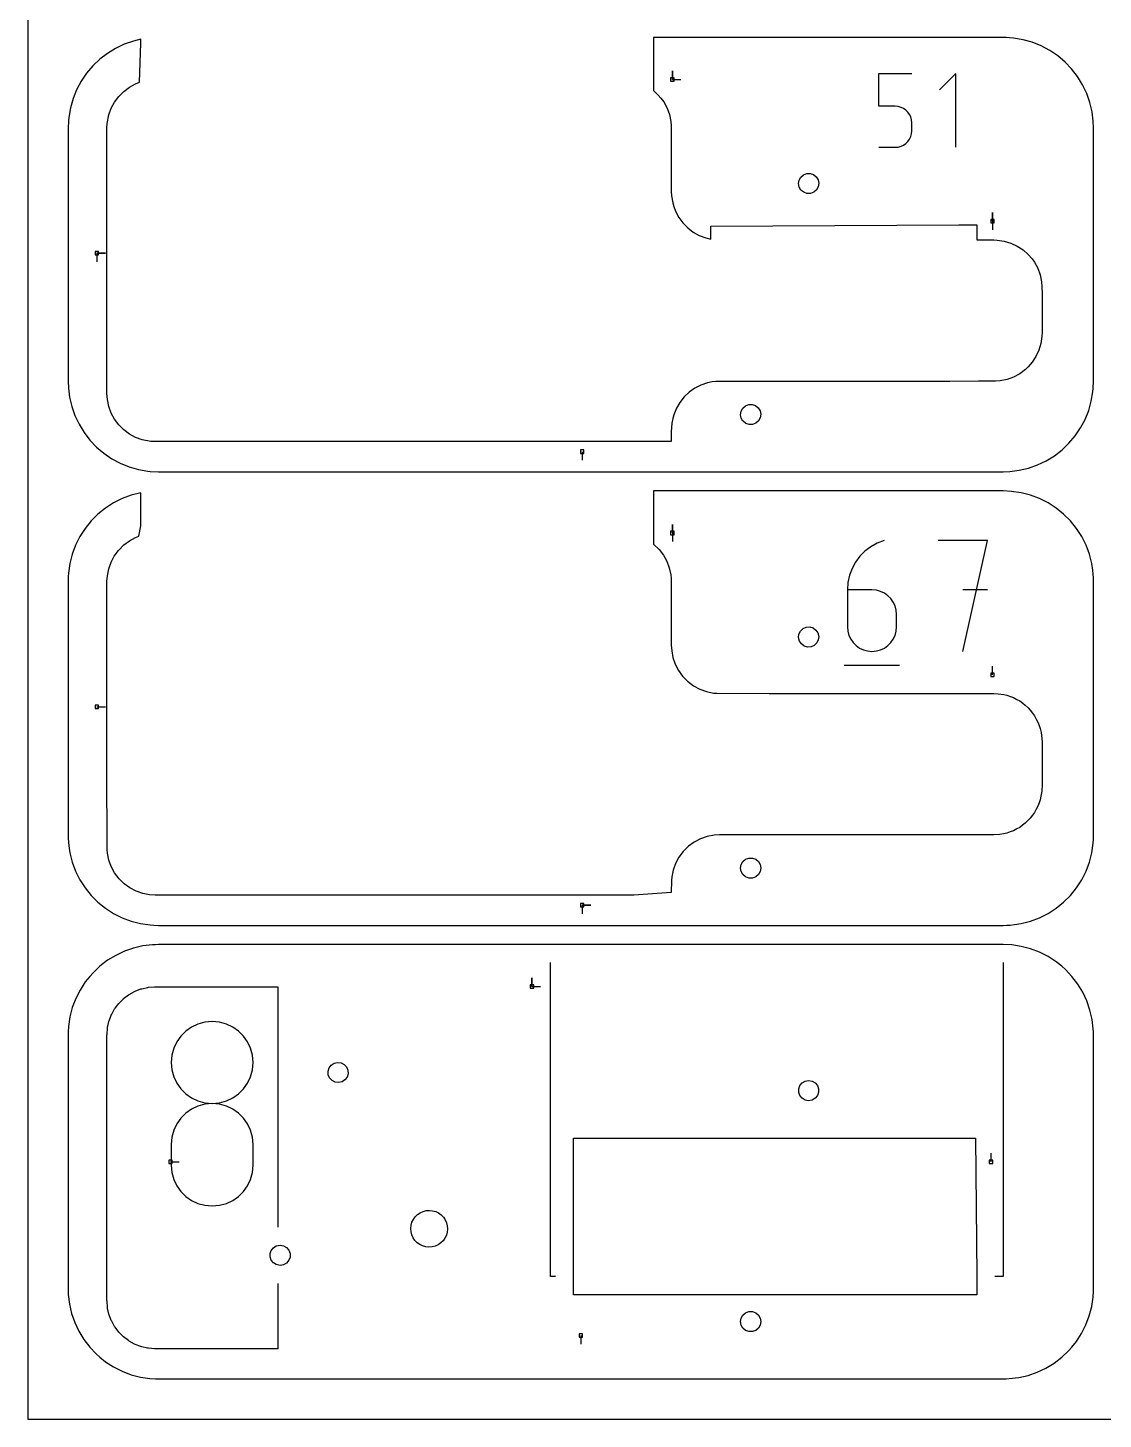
# Model space of a CAD drawing. Extents: x 0 to 570, y 0 to 470.
# Drawn here: x 0 to 178.3, y 0 to 230.6 of the extents above; entities that cross this region are included whole.
import ezdxf

# ---------------------------------------------------------------- set-up
doc = ezdxf.new("R2010")
doc.units = 0

msp = doc.modelspace()

# ---------------------------------------------------------------- linework, layer by layer
at = {"layer": 'annotation', "color": 1}
for p, q in [((106.836875, 222.055632), (106.836875, 223.484382)), ((106.836875, 222.055632), (106.836875, 223.484382)), ((106.836875, 223.484382), (106.836875, 222.055632)), ((106.836875, 222.055632), (108.265625, 222.055632)), ((141.078566, 217.595553), (141.078566, 223.046759)), ((141.078566, 223.046759), (146.515186, 223.046759)), ((153.82741, 223.046759), (151.106029, 220.32461)), ((153.82741, 210.805535), (153.82741, 223.046759)), ((143.796876, 217.595553), (141.078566, 217.595553)), ((144.284962, 217.551923), (143.796876, 217.595553)), ((144.744565, 217.426093), (144.284962, 217.551923)), ((145.167958, 217.225651), (144.744565, 217.426093)), ((145.547415, 216.958185), (145.167958, 217.225651)), ((145.875206, 216.631282), (145.547415, 216.958185)), ((146.143607, 216.252533), (145.875206, 216.631282)), ((146.344888, 215.829524), (146.143607, 216.252533)), ((146.471324, 215.369844), (146.344888, 215.829524)), ((146.515186, 214.881081), (146.471324, 215.369844)), ((146.515186, 213.526916), (146.515186, 214.881081)), ((146.515186, 214.881081), (146.515186, 214.881081)), ((146.143436, 212.153672), (146.3448, 212.577601)), ((146.3448, 212.577601), (146.471299, 213.037916)), ((146.471299, 213.037916), (146.515186, 213.526916)), ((141.078566, 210.805535), (143.796876, 210.805535)), ((143.796876, 210.805535), (144.28476, 210.849401)), ((143.796876, 210.805535), (143.796876, 210.805535)), ((144.28476, 210.849401), (144.744255, 210.975866)), ((144.744255, 210.975866), (145.167617, 211.177228)), ((145.167617, 211.177228), (145.547099, 211.445784)), ((145.547099, 211.445784), (145.874954, 211.773833)), ((145.874954, 211.773833), (146.143436, 212.153672)), ((159.905628, 198.556443), (159.905628, 199.985193)), ((159.905628, 198.556443), (159.905628, 199.985193)), ((159.905628, 199.985193), (159.905628, 198.556443)), ((159.905628, 198.556443), (159.905628, 197.127693)), ((11.455633, 193.255631), (12.884383, 193.25563)), ((11.455633, 193.255631), (12.884383, 193.25563)), ((12.884383, 193.25563), (11.455633, 193.255631)), ((11.455633, 193.255631), (11.455633, 191.826881)), ((91.905627, 160.35063), (91.905627, 158.92188)), ((106.836875, 146.88063), (106.836875, 148.30938)), ((106.836875, 146.88063), (106.836875, 148.30938)), ((106.836875, 148.30938), (106.836875, 146.88063)), ((106.836875, 146.88063), (106.836875, 145.45188)), ((141.973906, 145.619031), (140.805815, 145.181068)), ((141.973906, 145.619031), (141.973906, 145.619031)), ((159.054409, 145.619031), (150.889115, 145.619031)), ((154.972338, 127.257195), (159.054409, 145.619031)), ((137.92284, 143.013473), (137.205625, 142.055657)), ((138.769278, 143.863504), (137.92284, 143.013473)), ((139.733938, 144.590964), (138.769278, 143.863504)), ((140.805815, 145.181068), (139.733938, 144.590964)), ((136.628638, 141.004839), (136.202881, 139.875804)), ((137.205625, 142.055657), (136.628638, 141.004839)), ((135.939358, 138.683337), (135.849072, 137.442222)), ((136.202881, 139.875804), (135.939358, 138.683337)), ((135.849072, 137.442222), (135.849072, 131.339266)), ((139.926537, 137.442222), (135.849072, 137.442222)), ((140.659879, 137.376778), (139.926537, 137.442222)), ((141.349928, 137.188033), (140.659879, 137.376778)), ((141.985208, 136.887369), (141.349928, 137.188033)), ((142.55424, 136.48617), (141.985208, 136.887369)), ((143.045549, 135.995817), (142.55424, 136.48617)), ((159.054409, 137.442222), (154.972338, 137.442222)), ((143.447657, 135.427692), (143.045549, 135.995817)), ((143.749086, 134.793179), (143.447657, 135.427692)), ((143.93836, 134.103659), (143.749086, 134.793179)), ((144.004002, 133.370514), (143.93836, 134.103659)), ((144.004002, 131.339266), (144.004002, 133.370514)), ((144.004002, 133.370514), (144.004002, 133.370514)), ((135.849072, 131.339266), (135.849072, 131.339266)), ((135.849072, 131.339266), (135.914903, 130.605766)), ((135.914903, 130.605766), (136.104651, 129.915294)), ((136.104651, 129.915294), (136.406697, 129.279401)), ((136.406697, 129.279401), (136.80942, 128.709642)), ((143.045549, 128.709642), (143.447657, 129.279401)), ((143.447657, 129.279401), (143.749086, 129.915294)), ((143.749086, 129.915294), (143.93836, 130.605766)), ((143.93836, 130.605766), (144.004002, 131.339266)), ((136.80942, 128.709642), (137.301203, 128.217569)), ((137.301203, 128.217569), (137.870425, 127.814735)), ((137.870425, 127.814735), (138.505468, 127.512692)), ((138.505468, 127.512692), (139.194711, 127.322995)), ((139.194711, 127.322995), (139.926537, 127.257195)), ((139.926537, 127.257195), (140.659879, 127.322995)), ((139.926537, 127.257195), (139.926537, 127.257195)), ((140.659879, 127.322995), (141.349928, 127.512692)), ((141.349928, 127.512692), (141.985208, 127.814735)), ((141.985208, 127.814735), (142.55424, 128.217569)), ((142.55424, 128.217569), (143.045549, 128.709642)), ((135.338381, 124.961965), (144.519299, 124.961965)), ((159.905628, 123.381441), (159.905628, 124.810191)), ((11.455633, 118.080628), (12.884383, 118.080628)), ((91.905627, 85.175628), (93.334377, 85.175628)), ((91.905627, 85.175628), (93.334377, 85.175628)), ((93.334377, 85.175628), (91.905627, 85.175628)), ((91.905627, 85.175628), (91.905627, 83.746878)), ((86.667612, 23.667571), (86.667397, 75.667502)), ((161.667535, 75.663989), (161.667458, 25.186783)), ((18.879263, 71.346506), (19.861855, 71.56034)), ((19.861855, 71.56034), (19.998109, 71.587943)), ((19.998109, 71.587943), (21.00116, 71.659878)), ((21.00116, 71.659878), (21.061647, 71.663489)), ((21.061647, 71.663489), (21.12243, 71.667338)), ((21.12243, 71.667338), (21.648516, 71.667452)), ((21.648516, 71.667452), (41.452319, 71.667557)), ((41.452319, 71.667557), (41.452256, 70.558087)), ((83.571877, 71.705627), (83.571877, 73.134377)), ((83.571877, 71.705627), (83.571877, 73.134377)), ((83.571877, 73.134377), (83.571877, 71.705627)), ((83.571877, 71.705627), (85.000627, 71.705627)), ((15.075364, 68.905277), (15.786552, 69.616238)), ((15.786552, 69.616238), (15.884715, 69.714664)), ((15.884715, 69.714664), (16.689715, 70.317289)), ((16.689715, 70.317289), (16.801469, 70.400182)), ((16.801469, 70.400182), (17.683902, 70.881847)), ((17.683902, 70.881847), (17.806525, 70.947654)), ((17.806525, 70.947654), (18.74837, 71.299111)), ((18.74837, 71.299111), (18.879263, 71.346506)), ((41.452256, 70.558087), (41.452251, 31.824287)), ((13.490781, 66.041375), (13.842029, 66.983783)), ((13.842029, 66.983783), (13.908126, 67.105935)), ((13.908126, 67.105935), (14.389806, 67.988472)), ((14.389806, 67.988472), (14.472764, 68.10026)), ((14.472764, 68.10026), (15.075364, 68.905277)), ((13.130418, 63.789008), (13.201917, 64.791983)), ((13.201917, 64.791983), (13.229891, 64.928304)), ((13.229891, 64.928304), (13.443357, 65.910703)), ((13.443357, 65.910703), (13.490781, 66.041375)), ((27.136097, 64.972135), (26.187456, 64.301416)), ((28.19458, 65.475294), (27.136097, 64.972135)), ((29.343588, 65.791449), (28.19458, 65.475294)), ((30.563803, 65.901155), (29.343588, 65.791449)), ((31.784018, 65.791449), (30.563803, 65.901155)), ((30.563803, 65.901155), (30.563803, 65.901155)), ((32.933026, 65.475294), (31.784018, 65.791449)), ((33.991509, 64.972135), (32.933026, 65.475294)), ((34.940149, 64.301416), (33.991509, 64.972135)), ((13.122469, 63.236039), (13.12258, 63.503955)), ((13.122602, 19.890745), (13.122469, 63.236039)), ((13.122502, 63.66742), (13.124529, 63.697937)), ((13.12258, 63.503955), (13.122502, 63.66742)), ((13.124529, 63.697937), (13.125248, 63.708127)), ((13.125248, 63.708127), (13.126401, 63.728297)), ((13.126401, 63.728297), (13.130418, 63.789008)), ((24.696976, 62.535075), (24.193772, 61.478343)), ((25.367977, 63.482581), (24.696976, 62.535075)), ((26.187456, 64.301416), (25.367977, 63.482581)), ((35.759629, 63.482581), (34.940149, 64.301416)), ((36.43063, 62.535075), (35.759629, 63.482581)), ((36.933834, 61.478343), (36.43063, 62.535075)), ((23.877683, 60.331828), (23.768027, 59.114975)), ((24.193772, 61.478343), (23.877683, 60.331828)), ((37.249923, 60.331828), (36.933834, 61.478343)), ((37.359578, 59.114975), (37.249923, 60.331828)), ((23.768027, 59.114975), (23.768027, 59.114975)), ((23.768027, 59.114975), (23.877746, 57.892409)), ((23.877746, 57.892409), (24.193993, 56.741445)), ((36.933613, 56.741445), (37.249859, 57.892409)), ((37.249859, 57.892409), (37.359578, 59.114975)), ((37.359578, 59.114975), (37.359578, 59.114975)), ((24.193993, 56.741445), (24.697402, 55.681369)), ((24.697402, 55.681369), (25.368608, 54.731468)), ((35.758997, 54.731468), (36.430203, 55.681369)), ((36.430203, 55.681369), (36.933613, 56.741445)), ((25.368608, 54.731468), (26.188246, 53.911027)), ((26.188246, 53.911027), (27.13695, 53.239334)), ((27.13695, 53.239334), (28.195354, 52.735675)), ((32.932252, 52.735675), (33.990656, 53.239334)), ((33.990656, 53.239334), (34.93936, 53.911027)), ((34.93936, 53.911027), (35.758997, 54.731468)), ((27.136097, 51.379944), (26.187456, 50.708348)), ((28.19458, 51.883553), (27.136097, 51.379944)), ((29.343588, 52.199874), (28.19458, 51.883553)), ((28.195354, 52.735675), (29.344094, 52.419336)), ((30.563803, 52.309604), (29.343588, 52.199874)), ((29.344094, 52.419336), (30.563803, 52.309604)), ((30.563803, 52.309604), (31.783512, 52.419336)), ((31.784018, 52.199937), (30.563803, 52.309604)), ((30.563803, 52.309604), (30.563803, 52.309604)), ((30.563803, 52.309604), (30.563803, 52.309604)), ((31.783512, 52.419336), (32.932252, 52.735675)), ((32.933026, 51.883775), (31.784018, 52.199937)), ((33.991509, 51.380371), (32.933026, 51.883775)), ((34.940149, 50.70898), (33.991509, 51.380371)), ((24.696976, 48.938406), (24.193772, 47.878665)), ((25.367977, 49.888068), (24.696976, 48.938406)), ((26.187456, 50.708348), (25.367977, 49.888068)), ((35.759629, 49.888858), (34.940149, 50.70898)), ((36.43063, 48.939259), (35.759629, 49.888858)), ((36.933834, 47.879439), (36.43063, 48.939259)), ((23.877683, 46.728146), (23.768027, 45.506151)), ((24.193772, 47.878665), (23.877683, 46.728146)), ((37.249923, 46.728651), (36.933834, 47.879439)), ((37.359578, 45.506151), (37.249923, 46.728651)), ((23.768027, 45.506151), (23.768027, 42.120738)), ((37.359578, 42.120738), (37.359578, 45.506151)), ((37.359578, 45.506151), (37.359578, 45.506151)), ((159.667503, 42.667501), (159.667503, 44.096251)), ((23.6675, 42.667501), (25.09625, 42.667501)), ((23.768027, 42.120738), (23.768027, 42.120738)), ((23.768027, 42.120738), (23.877746, 40.898831)), ((37.249859, 40.898831), (37.359578, 42.120738)), ((23.877746, 40.898831), (24.193993, 39.74963)), ((24.193993, 39.74963), (24.697402, 38.692108)), ((36.430203, 38.692108), (36.933613, 39.74963)), ((36.933613, 39.74963), (37.249859, 40.898831)), ((24.697402, 38.692108), (25.368608, 37.745234)), ((25.368608, 37.745234), (26.188246, 36.927979)), ((26.188246, 36.927979), (27.13695, 36.259313)), ((33.990656, 36.259313), (34.93936, 36.927979)), ((34.93936, 36.927979), (35.758997, 37.745234)), ((35.758997, 37.745234), (36.430203, 38.692108)), ((27.13695, 36.259313), (28.195354, 35.758207)), ((28.195354, 35.758207), (29.344094, 35.443632)), ((29.344094, 35.443632), (30.563803, 35.334558)), ((30.563803, 35.334558), (31.783512, 35.443632)), ((30.563803, 35.334558), (30.563803, 35.334558)), ((31.783512, 35.443632), (32.932252, 35.758207)), ((32.932252, 35.758207), (33.990656, 36.259313)), ((86.781237, 23.66734), (86.667612, 23.667571)), ((87.479081, 23.667342), (86.781237, 23.66734)), ((161.536995, 23.66742), (160.29058, 23.667473)), ((161.667381, 23.667434), (161.536995, 23.66742)), ((161.667458, 25.186783), (161.667381, 23.667434)), ((41.452284, 22.510712), (41.452311, 11.667586)), ((13.122454, 19.667567), (13.122602, 19.890745)), ((13.124445, 19.636984), (13.122454, 19.667567)), ((13.125057, 19.627184), (13.124445, 19.636984)), ((13.126396, 19.606839), (13.125057, 19.627184)), ((13.130258, 19.546001), (13.126396, 19.606839)), ((13.201898, 18.543246), (13.130258, 19.546001)), ((13.229818, 18.406822), (13.201898, 18.543246)), ((13.443551, 17.424192), (13.229818, 18.406822)), ((13.490886, 17.293581), (13.443551, 17.424192)), ((13.842168, 16.351305), (13.490886, 17.293581)), ((13.908009, 16.229002), (13.842168, 16.351305)), ((14.389935, 15.346448), (13.908009, 16.229002)), ((14.473003, 15.234889), (14.389935, 15.346448)), ((15.075396, 14.429814), (14.473003, 15.234889)), ((15.786344, 13.718947), (15.075396, 14.429814)), ((91.667502, 13.8675), (91.667502, 12.43875)), ((15.884715, 13.62062), (15.786344, 13.718947)), ((16.689889, 13.018021), (15.884715, 13.62062)), ((16.801426, 12.935051), (16.689889, 13.018021)), ((17.683814, 12.453021), (16.801426, 12.935051)), ((17.806275, 12.387148), (17.683814, 12.453021)), ((18.748672, 12.035716), (17.806275, 12.387148)), ((18.879356, 11.988397), (18.748672, 12.035716)), ((19.861813, 11.774682), (18.879356, 11.988397)), ((19.998169, 11.746879), (19.861813, 11.774682)), ((21.001175, 11.67531), (19.998169, 11.746879)), ((21.061696, 11.671461), (21.001175, 11.67531)), ((21.081976, 11.670178), (21.061696, 11.671461)), ((21.092098, 11.669442), (21.081976, 11.670178)), ((21.122629, 11.667414), (21.092098, 11.669442)), ((21.648573, 11.667661), (21.122629, 11.667414)), ((41.452311, 11.667586), (21.648573, 11.667661))]:
    msp.add_line(p, q, dxfattribs=at)
at = {"layer": 'boundary', "color": 5}
for p, q in [((17.491882, 228.409233), (15.985797, 227.883858)), ((18.745082, 228.730069), (17.491882, 228.409233)), ((18.745082, 228.063734), (18.745082, 228.730069)), ((146.620645, 229.017507), (103.74125, 229.017507)), ((103.74125, 229.017507), (103.74125, 221.033046)), ((154.905929, 229.017507), (146.620645, 229.017507)), ((161.667505, 229.017507), (154.905929, 229.017507)), ((162.179644, 228.993628), (161.667505, 229.017507)), ((162.74339, 228.967343), (162.179644, 228.993628)), ((163.392053, 228.903933), (162.74339, 228.967343)), ((164.964615, 228.636291), (163.392053, 228.903933)), ((166.49982, 228.203012), (164.964615, 228.636291)), ((13.183073, 226.369508), (11.910519, 225.39078)), ((14.544081, 227.201372), (13.183073, 226.369508)), ((15.985797, 227.883858), (14.544081, 227.201372)), ((18.533698, 221.576297), (18.745082, 228.063734)), ((167.980265, 227.609002), (166.49982, 228.203012)), ((169.38919, 226.860997), (167.980265, 227.609002)), ((170.712692, 225.965617), (169.38919, 226.860997)), ((10.768495, 224.302632), (9.73492, 223.081919)), ((11.910519, 225.39078), (10.768495, 224.302632)), ((171.935585, 224.933559), (170.712692, 225.965617)), ((173.025252, 223.793723), (171.935585, 224.933559)), ((174.006231, 222.52254), (173.025252, 223.793723)), ((8.837291, 221.759802), (8.087018, 220.352171)), ((9.73492, 223.081919), (8.837291, 221.759802)), ((17.859713, 221.321904), (18.533698, 221.576297)), ((174.840356, 221.162833), (174.006231, 222.52254)), ((8.087018, 220.352171), (7.490622, 218.872769)), ((14.371009, 218.309055), (15.067817, 219.246346)), ((15.067817, 219.246346), (15.893663, 220.072192)), ((15.893663, 220.072192), (16.830954, 220.768997)), ((16.830954, 220.768997), (17.859713, 221.321904)), ((103.74125, 221.033046), (103.74125, 220.202737)), ((103.74125, 220.202737), (104.442955, 219.526046)), ((104.442955, 219.526046), (104.953348, 218.937021)), ((175.525241, 219.722164), (174.840356, 221.162833)), ((176.053096, 218.216861), (175.525241, 219.722164)), ((7.054854, 217.33835), (6.784651, 215.766309)), ((7.490622, 218.872769), (7.054854, 217.33835)), ((13.420879, 216.181998), (13.818105, 217.280296)), ((13.818105, 217.280296), (14.371009, 218.309055)), ((104.953348, 218.937021), (105.411649, 218.320548)), ((105.411649, 218.320548), (105.962542, 217.301015)), ((105.962542, 217.301015), (106.360336, 216.212587)), ((176.417963, 216.663974), (176.053096, 218.216861)), ((6.719944, 215.142293), (6.6675, 214.017506)), ((6.784651, 215.766309), (6.719944, 215.142293)), ((13.122508, 214.017506), (13.168878, 214.741989)), ((13.168878, 214.741989), (13.420879, 216.181998)), ((106.360336, 216.212587), (106.596686, 215.078113)), ((106.596686, 215.078113), (106.64603, 214.352962)), ((176.61531, 215.136936), (176.417963, 216.663974)), ((176.667504, 214.017506), (176.61531, 215.136936)), ((6.6675, 214.017506), (6.6675, 188.941036)), ((13.122508, 206.923798), (13.122508, 214.017506)), ((106.64603, 214.352962), (106.667504, 212.173189)), ((106.667504, 212.173189), (106.667504, 203.460819)), ((176.667504, 197.174581), (176.667504, 214.017506)), ((13.122508, 195.315913), (13.122508, 206.923798)), ((106.667504, 203.460819), (106.713138, 202.747977)), ((106.713138, 202.747977), (106.899099, 201.615515)), ((106.899099, 201.615515), (107.081106, 200.97548)), ((107.081106, 200.97548), (107.358696, 200.207962)), ((107.358696, 200.207962), (107.900518, 199.193974)), ((107.900518, 199.193974), (108.582158, 198.268197)), ((108.582158, 198.268197), (109.389497, 197.449776)), ((109.389497, 197.449776), (110.305836, 196.755638)), ((110.305836, 196.755638), (111.312197, 196.200129)), ((111.312197, 196.200129), (112.387757, 195.794724)), ((113.191922, 197.730723), (154.316294, 197.976255)), ((113.191922, 195.59808), (113.191922, 197.730723)), ((154.316294, 197.976255), (157.290416, 197.976255)), ((157.290416, 197.976255), (157.290416, 195.460818)), ((176.667504, 172.017507), (176.667504, 197.174581)), ((13.122508, 179.690743), (13.122508, 195.315913)), ((112.387757, 195.794724), (113.191922, 195.59808)), ((157.290416, 195.460818), (160.122498, 195.460818)), ((160.122498, 195.460818), (160.70721, 195.423388)), ((160.70721, 195.423388), (161.849124, 195.255032)), ((161.849124, 195.255032), (162.954695, 194.923787)), ((162.954695, 194.923787), (164.000828, 194.436614)), ((164.000828, 194.436614), (164.965649, 193.803734)), ((164.965649, 193.803734), (165.829019, 193.038412)), ((165.829019, 193.038412), (166.46542, 192.303964)), ((166.46542, 192.303964), (166.864832, 191.766698)), ((166.864832, 191.766698), (167.415238, 190.749442)), ((167.415238, 190.749442), (167.813172, 189.663452)), ((167.813172, 189.663452), (168.050321, 188.531435)), ((6.6675, 188.941036), (6.6675, 172.017507)), ((168.050321, 188.531435), (168.10379, 187.753173)), ((168.10379, 187.753173), (168.122507, 186.473085)), ((168.122507, 186.473085), (168.122507, 180.096419)), ((168.122507, 180.096419), (168.085997, 179.447231)), ((13.122508, 170.017504), (13.122508, 179.690743)), ((167.919795, 178.305408), (167.590736, 177.199593)), ((168.085997, 179.447231), (167.919795, 178.305408)), ((167.105738, 176.152888), (166.474978, 175.187149)), ((167.590736, 177.199593), (167.105738, 176.152888)), ((164.428865, 173.275479), (163.411985, 172.725165)), ((165.35577, 173.96665), (164.428865, 173.275479)), ((165.817474, 174.428348), (165.35577, 173.96665)), ((166.474978, 175.187149), (165.817474, 174.428348)), ((6.6675, 172.017507), (6.719944, 170.892719)), ((6.719944, 170.892719), (6.913469, 169.39529)), ((110.546979, 170.868097), (109.61354, 170.20965)), ((111.564996, 171.386703), (110.546979, 170.868097)), ((112.64676, 171.754797), (111.564996, 171.386703)), ((113.446514, 171.917679), (112.64676, 171.754797)), ((114.054766, 171.994007), (113.446514, 171.917679)), ((152.826586, 171.994007), (114.054766, 171.994007)), ((157.582812, 172.017506), (152.826586, 171.994007)), ((160.407636, 172.035759), (157.582812, 172.017506)), ((161.194799, 172.089916), (160.407636, 172.035759)), ((162.3264, 172.327207), (161.194799, 172.089916)), ((163.411985, 172.725165), (162.3264, 172.327207)), ((176.553931, 170.292955), (176.61531, 170.898076)), ((176.61531, 170.898076), (176.667504, 172.017507)), ((6.913469, 169.39529), (7.275779, 167.841887)), ((13.187796, 168.997447), (13.122508, 170.017504)), ((13.420879, 167.853015), (13.187796, 168.997447)), ((108.074621, 168.529968), (107.500569, 167.543239)), ((108.783772, 169.424898), (108.074621, 168.529968)), ((109.61354, 170.20965), (108.783772, 169.424898)), ((175.853011, 167.185192), (176.28629, 168.720396)), ((176.28629, 168.720396), (176.553931, 170.292955)), ((7.275779, 167.841887), (7.80115, 166.335794)), ((7.80115, 166.335794), (8.483637, 164.894081)), ((13.818105, 166.754713), (13.420879, 167.853015)), ((14.371009, 165.725957), (13.818105, 166.754713)), ((107.073302, 166.484965), (106.89821, 165.856366)), ((107.500569, 167.543239), (107.073302, 166.484965)), ((175.259008, 165.70474), (175.853011, 167.185192)), ((8.483637, 164.894081), (9.315499, 163.533077)), ((15.067817, 164.788666), (14.371009, 165.725957)), ((15.893663, 163.962817), (15.067817, 164.788666)), ((16.830954, 163.266015), (15.893663, 163.962817)), ((106.690321, 164.373927), (106.667504, 163.668092)), ((106.735331, 165.056613), (106.690321, 164.373927)), ((106.89821, 165.856366), (106.735331, 165.056613)), ((173.61562, 162.972321), (174.510993, 164.295818)), ((174.510993, 164.295818), (175.259008, 165.70474)), ((9.315499, 163.533077), (10.294227, 162.260521)), ((10.294227, 162.260521), (11.382379, 161.118497)), ((17.859713, 162.713111), (16.830954, 163.266015)), ((18.958011, 162.315882), (17.859713, 162.713111)), ((20.398018, 162.063884), (18.958011, 162.315882)), ((21.122498, 162.017505), (20.398018, 162.063884)), ((38.109373, 162.017505), (21.122498, 162.017505)), ((51.448032, 162.017505), (38.109373, 162.017505)), ((105.269855, 162.017505), (51.448032, 162.017505)), ((106.667504, 162.017505), (105.269855, 162.017505)), ((106.667504, 163.668092), (106.667504, 162.017505)), ((171.443722, 160.65976), (172.583561, 161.749427)), ((172.583561, 161.749427), (173.61562, 162.972321)), ((11.382379, 161.118497), (12.603086, 160.084924)), ((12.603086, 160.084924), (13.925208, 159.187293)), ((13.925208, 159.187293), (15.332842, 158.437022)), ((168.812826, 158.844652), (170.172543, 159.678782)), ((170.172543, 159.678782), (171.443722, 160.65976)), ((15.332842, 158.437022), (16.812241, 157.840624)), ((16.812241, 157.840624), (18.346656, 157.404856)), ((18.346656, 157.404856), (19.918694, 157.134655)), ((19.918694, 157.134655), (20.271775, 157.082581)), ((20.271775, 157.082581), (21.667505, 157.017505)), ((21.667505, 157.017505), (42.564563, 157.017505)), ((42.564563, 157.017505), (79.625143, 157.017505)), ((79.625143, 157.017505), (135.768228, 157.017505)), ((135.768228, 157.017505), (161.667505, 157.017505)), ((161.667505, 157.017505), (162.786932, 157.069698)), ((162.786932, 157.069698), (164.313972, 157.267048)), ((164.313972, 157.267048), (165.866861, 157.631915)), ((165.866861, 157.631915), (167.372161, 158.159777)), ((167.372161, 158.159777), (168.812826, 158.844652)), ((15.651702, 152.583321), (14.225221, 151.866035)), ((17.146336, 153.144921), (15.651702, 152.583321)), ((18.745082, 153.555067), (17.146336, 153.144921)), ((18.745082, 148.037998), (18.745082, 153.555067)), ((114.159994, 153.842505), (103.74125, 153.842504)), ((103.74125, 153.842504), (103.74125, 151.902457)), ((140.319157, 153.842504), (114.159994, 153.842505)), ((161.667505, 153.842504), (140.319157, 153.842504)), ((163.063223, 153.777428), (161.667505, 153.842504)), ((164.642802, 153.544464), (163.063223, 153.777428)), ((166.188674, 153.144921), (164.642802, 153.544464)), ((167.683308, 152.583321), (166.188674, 153.144921)), ((169.109783, 151.866035), (167.683308, 152.583321)), ((11.630545, 149.989675), (10.52033, 148.879465)), ((12.883061, 151.001187), (11.630545, 149.989675)), ((14.225221, 151.866035), (12.883061, 151.001187)), ((103.74125, 151.902457), (103.74125, 145.027735)), ((170.451949, 151.001187), (169.109783, 151.866035)), ((171.704465, 149.989675), (170.451949, 151.001187)), ((172.814681, 148.879466), (171.704465, 149.989675)), ((9.508818, 147.626941), (8.643972, 146.28479)), ((10.52033, 148.879465), (9.508818, 147.626941)), ((18.423246, 146.359605), (18.745082, 148.037998)), ((173.826192, 147.626941), (172.814681, 148.879466)), ((174.691032, 146.28479), (173.826192, 147.626941)), ((8.643972, 146.28479), (7.926683, 144.858308)), ((15.892869, 144.896503), (16.8283, 145.592298)), ((16.8283, 145.592298), (17.854927, 146.14474)), ((17.854927, 146.14474), (18.423246, 146.359605)), ((175.408333, 144.858308), (174.691032, 146.28479)), ((7.36509, 143.363671), (6.965544, 141.817801)), ((7.926683, 144.858308), (7.36509, 143.363671)), ((13.788731, 142.025528), (14.329458, 143.057505)), ((14.329458, 143.057505), (15.014424, 143.999896)), ((15.014424, 143.999896), (15.892869, 144.896503)), ((103.74125, 145.027735), (104.653266, 144.140268)), ((104.653266, 144.140268), (105.360841, 143.212278)), ((105.360841, 143.212278), (105.925756, 142.191153)), ((175.969921, 143.363672), (175.408333, 144.858308)), ((176.369466, 141.817801), (175.969921, 143.363672)), ((6.965544, 141.817801), (6.732576, 140.238225)), ((13.182634, 139.781919), (13.403727, 140.925883)), ((13.403727, 140.925883), (13.788731, 142.025528)), ((105.925756, 142.191153), (106.335974, 141.098659)), ((106.335974, 141.098659), (106.582754, 139.958078)), ((176.531946, 140.71612), (176.369466, 141.817801)), ((176.612272, 140.027089), (176.531946, 140.71612)), ((6.704759, 139.641623), (6.6675, 138.842504)), ((6.6675, 138.842504), (6.6675, 105.860151)), ((6.732576, 140.238225), (6.704759, 139.641623)), ((13.122508, 138.842504), (13.182634, 139.781919)), ((13.122508, 129.108797), (13.122508, 138.842504)), ((106.582754, 139.958078), (106.63213, 139.395101)), ((106.63213, 139.395101), (106.667504, 138.842504)), ((106.667504, 138.842504), (106.667504, 130.664174)), ((176.639888, 139.434797), (176.612272, 140.027089)), ((176.667504, 138.842504), (176.639888, 139.434797)), ((176.667504, 129.930873), (176.667504, 138.842504)), ((106.667504, 130.664174), (106.667504, 128.285817)), ((176.667504, 96.842504), (176.667504, 129.930873)), ((13.122508, 113.180911), (13.122508, 129.108797)), ((106.667504, 128.285817), (106.726352, 127.366564)), ((106.726352, 127.366564), (106.944441, 126.222717)), ((106.944441, 126.222717), (107.326388, 125.122733)), ((107.326388, 125.122733), (107.864072, 124.089953)), ((107.864072, 124.089953), (108.546078, 123.146287)), ((108.546078, 123.146287), (109.357908, 122.311751)), ((109.357908, 122.311751), (110.372638, 121.536448)), ((110.372638, 121.536448), (111.398733, 120.984123)), ((111.398733, 120.984123), (112.494183, 120.586732)), ((112.494183, 120.586732), (113.635737, 120.352709)), ((113.635737, 120.352709), (114.207876, 120.315239)), ((114.207876, 120.315239), (122.883291, 120.285816)), ((122.883291, 120.285816), (134.809428, 120.285816)), ((134.809428, 120.285816), (158.893709, 120.285816)), ((158.893709, 120.285816), (160.122499, 120.285816)), ((160.122499, 120.285816), (160.866221, 120.238207)), ((160.866221, 120.238207), (161.762627, 120.094232)), ((161.762627, 120.094232), (162.286992, 119.987439)), ((162.286992, 119.987439), (162.882065, 119.772217)), ((162.882065, 119.772217), (163.385296, 119.590213)), ((163.385296, 119.590213), (163.942692, 119.290642)), ((163.942692, 119.290642), (164.414061, 119.037306)), ((164.414061, 119.037306), (164.921889, 118.659771)), ((164.921889, 118.659771), (165.35134, 118.340504)), ((165.35134, 118.340504), (165.798799, 117.89305)), ((165.798799, 117.89305), (166.177198, 117.514656)), ((166.177198, 117.514656), (166.55473, 117.006821)), ((166.55473, 117.006821), (166.873994, 116.577364)), ((166.873994, 116.577364), (167.17357, 116.019972)), ((167.17357, 116.019972), (167.42691, 115.548606)), ((167.42691, 115.548606), (167.642132, 114.953536)), ((13.122508, 108.115741), (13.122508, 113.180911)), ((167.642132, 114.953536), (167.824136, 114.450308)), ((167.824136, 114.450308), (167.950413, 113.830242)), ((167.950413, 113.830242), (168.057201, 113.305876)), ((168.057201, 113.305876), (168.122507, 112.285817)), ((168.122507, 112.285817), (168.122507, 107.905869)), ((13.152571, 94.372796), (13.122508, 108.115741)), ((168.122507, 107.905869), (168.122507, 105.19243)), ((6.6675, 105.860151), (6.6675, 96.842504)), ((168.072844, 104.066778), (167.945549, 103.274193)), ((168.122507, 105.19243), (168.072844, 104.066778)), ((167.42691, 101.579714), (167.162031, 101.086877)), ((167.633841, 102.151862), (167.42691, 101.579714)), ((167.824136, 102.678013), (167.633841, 102.151862)), ((167.945549, 103.274193), (167.824136, 102.678013)), ((165.781563, 99.218033), (165.35134, 98.787816)), ((166.177198, 99.613663), (165.781563, 99.218033)), ((166.540188, 100.101937), (166.177198, 99.613663)), ((166.873994, 100.550955), (166.540188, 100.101937)), ((167.162031, 101.086877), (166.873994, 100.550955)), ((161.142561, 96.907801), (160.122499, 96.842504)), ((161.738742, 97.029222), (161.142561, 96.907801)), ((162.286993, 97.140881), (161.738742, 97.029222)), ((162.859143, 97.347812), (162.286993, 97.140881)), ((163.385296, 97.538107), (162.859143, 97.347812)), ((163.921221, 97.826139), (163.385296, 97.538107)), ((164.414061, 98.091014), (163.921221, 97.826139)), ((164.902328, 98.454006), (164.414061, 98.091014)), ((165.35134, 98.787816), (164.902328, 98.454006)), ((6.6675, 96.842504), (6.695445, 96.243165)), ((6.695445, 96.243165), (6.723389, 95.643825)), ((6.723389, 95.643825), (6.798355, 95.000784)), ((6.798355, 95.000784), (6.965544, 93.867206)), ((109.527972, 94.963931), (108.613678, 94.072335)), ((110.471641, 95.645931), (109.527972, 94.963931)), ((111.504422, 96.183616), (110.471641, 95.645931)), ((112.604406, 96.565564), (111.504422, 96.183616)), ((113.748251, 96.783657), (112.604406, 96.565564)), ((114.667501, 96.842504), (113.748251, 96.783657)), ((122.883291, 96.842504), (114.667501, 96.842504)), ((134.809428, 96.842504), (122.883291, 96.842504)), ((158.846819, 96.842504), (134.809428, 96.842504)), ((160.122499, 96.842504), (158.846819, 96.842504)), ((176.369466, 93.867206), (176.602428, 95.446782)), ((176.602428, 95.446782), (176.630683, 96.05278)), ((176.630683, 96.05278), (176.667504, 96.842504)), ((6.965544, 93.867206), (7.36509, 92.321338)), ((7.36509, 92.321338), (7.926683, 90.826696)), ((13.189072, 93.813079), (13.152571, 94.372796)), ((13.422909, 92.670948), (13.189072, 93.813079)), ((13.820267, 91.574926), (13.422909, 92.670948)), ((107.918132, 93.13737), (107.365807, 92.111276)), ((108.613678, 94.072335), (107.918132, 93.13737)), ((175.408333, 90.826695), (175.96992, 92.321338)), ((175.96992, 92.321338), (176.369466, 93.867206)), ((7.926683, 90.826696), (8.643972, 89.40022)), ((14.372706, 90.5483), (13.820267, 91.574926)), ((15.132314, 89.549059), (14.372706, 90.5483)), ((106.968419, 91.015825), (106.734399, 89.874271)), ((107.365807, 92.111276), (106.968419, 91.015825)), ((174.691032, 89.40022), (175.408333, 90.826695)), ((8.643972, 89.40022), (9.508818, 88.058063)), ((9.508818, 88.058063), (10.520329, 86.805544)), ((15.965111, 88.734423), (15.132314, 89.549059)), ((16.907502, 88.049461), (15.965111, 88.734423)), ((17.939479, 87.508734), (16.907502, 88.049461)), ((106.696928, 89.30213), (106.667504, 87.293091)), ((106.734399, 89.874271), (106.696928, 89.30213)), ((172.814681, 86.805544), (173.826192, 88.058063)), ((173.826192, 88.058063), (174.691032, 89.40022)), ((10.520329, 86.805544), (11.630545, 85.695329)), ((11.630545, 85.695329), (12.883061, 84.68382)), ((19.039124, 87.123728), (17.939479, 87.508734)), ((20.183087, 86.90264), (19.039124, 87.123728)), ((21.122499, 86.842503), (20.183087, 86.90264)), ((26.62909, 86.842503), (21.122499, 86.842503)), ((85.777233, 86.842503), (26.62909, 86.842503)), ((100.469855, 86.842503), (85.777233, 86.842503)), ((106.667504, 87.293091), (100.469855, 86.842503)), ((170.45195, 84.68382), (171.704465, 85.695329)), ((171.704465, 85.695329), (172.814681, 86.805544)), ((12.883061, 84.68382), (14.225221, 83.818971)), ((14.225221, 83.818971), (15.651702, 83.101685)), ((15.651702, 83.101685), (17.146336, 82.540089)), ((166.188674, 82.540089), (167.683308, 83.101685)), ((167.683308, 83.101685), (169.109783, 83.818972)), ((169.109783, 83.818972), (170.45195, 84.68382)), ((17.146336, 82.540089), (18.692202, 82.140543)), ((18.692202, 82.140543), (20.271775, 81.907578)), ((20.271775, 81.907578), (20.868381, 81.879762)), ((20.868381, 81.879762), (21.667505, 81.842502)), ((21.667505, 81.842502), (49.152798, 81.842503)), ((49.152798, 81.842503), (97.897502, 81.842502)), ((97.897502, 81.842502), (127.602938, 81.842502)), ((127.602938, 81.842502), (161.667505, 81.842502)), ((161.667505, 81.842502), (162.259796, 81.870118)), ((162.259796, 81.870118), (162.852088, 81.897734)), ((162.852088, 81.897734), (163.541119, 81.978061)), ((163.541119, 81.978061), (164.642802, 82.140543)), ((164.642802, 82.140543), (166.188674, 82.540089)), ((19.07302, 78.427873), (17.525833, 78.069981)), ((20.649443, 78.620035), (19.07302, 78.427873)), ((21.158474, 78.643769), (20.649443, 78.620035)), ((21.667505, 78.667502), (21.158474, 78.643769)), ((86.83672, 78.667502), (21.667505, 78.667502)), ((161.671042, 78.667317), (86.83672, 78.667502)), ((163.109415, 78.59784), (161.671042, 78.667317)), ((164.68126, 78.361482), (163.109415, 78.59784)), ((14.588141, 76.874938), (13.230616, 76.051232)), ((16.025262, 77.550386), (14.588141, 76.874938)), ((17.525833, 78.069981), (16.025262, 77.550386)), ((166.219277, 77.960109), (164.68126, 78.361482)), ((167.706175, 77.398223), (166.219277, 77.960109)), ((169.125267, 76.68214), (167.706175, 77.398223)), ((170.460624, 75.8199), (169.125267, 76.68214)), ((10.820741, 74.004873), (10.252966, 73.374296)), ((11.960711, 75.082036), (10.820741, 74.004873)), ((13.230616, 76.051232), (11.960711, 75.082036)), ((171.37716, 75.079719), (170.460624, 75.8199)), ((172.002273, 74.516866), (171.37716, 75.079719)), ((173.079725, 73.377158), (172.002273, 74.516866)), ((9.515158, 72.460691), (8.652942, 71.125405)), ((10.252966, 73.374296), (9.515158, 72.460691)), ((174.049288, 72.107397), (173.079725, 73.377158)), ((174.873344, 70.75001), (174.049288, 72.107397)), ((7.936867, 69.706373), (7.374983, 68.21954)), ((8.652942, 71.125405), (7.936867, 69.706373)), ((175.549165, 69.312983), (174.873344, 70.75001)), ((176.069117, 67.81246), (175.549165, 69.312983)), ((7.374983, 68.21954), (6.973593, 66.681595)), ((176.427372, 66.265281), (176.069117, 67.81246)), ((6.737202, 65.10982), (6.691234, 64.176529)), ((6.973593, 66.681595), (6.737202, 65.10982)), ((176.619884, 64.688829), (176.427372, 66.265281)), ((176.643694, 64.178166), (176.619884, 64.688829)), ((6.691234, 64.176529), (6.6675, 63.667502)), ((6.6675, 63.667502), (6.6675, 59.83809)), ((176.667504, 63.667502), (176.643694, 64.178166)), ((176.667504, 25.509223), (176.667504, 63.667502)), ((6.6675, 59.83809), (6.6675, 21.667502)), ((176.667504, 21.667502), (176.667504, 25.509223)), ((6.6675, 21.667502), (6.691233, 21.158474)), ((6.691233, 21.158474), (6.714967, 20.649446)), ((176.597843, 20.225587), (176.643694, 21.156838)), ((176.643694, 21.156838), (176.667504, 21.667502)), ((6.714967, 20.649446), (6.907131, 19.073022)), ((6.907131, 19.073022), (7.265026, 17.525834)), ((175.96011, 17.115732), (176.361487, 18.653744)), ((176.361487, 18.653744), (176.597843, 20.225587)), ((7.265026, 17.525834), (7.784617, 16.025254)), ((175.398234, 15.628827), (175.96011, 17.115732)), ((7.784617, 16.025254), (8.460066, 14.588139)), ((8.460066, 14.588139), (9.28377, 13.230615)), ((173.819906, 12.874386), (174.682139, 14.209735)), ((174.682139, 14.209735), (175.398234, 15.628827)), ((9.28377, 13.230615), (10.252966, 11.960709)), ((10.252966, 11.960709), (11.330134, 10.820738)), ((172.516872, 11.332734), (173.079725, 11.957848)), ((173.079725, 11.957848), (173.819906, 12.874386)), ((11.330134, 10.820738), (11.960711, 10.252963)), ((11.960711, 10.252963), (12.87431, 9.515157)), ((12.87431, 9.515157), (14.209603, 8.652939)), ((168.750007, 8.461658), (170.107406, 9.28572)), ((170.107406, 9.28572), (171.37716, 10.25528)), ((171.37716, 10.25528), (172.516872, 11.332734)), ((14.209603, 8.652939), (15.628633, 7.936867)), ((15.628633, 7.936867), (17.115466, 7.374981)), ((17.115466, 7.374981), (18.653406, 6.97359)), ((18.653406, 6.97359), (20.225179, 6.737202)), ((164.265282, 6.907635), (165.812462, 7.26589)), ((165.812462, 7.26589), (167.312984, 7.785847)), ((167.312984, 7.785847), (168.750007, 8.461658)), ((20.225179, 6.737202), (21.158474, 6.691234)), ((21.158474, 6.691234), (21.667505, 6.6675)), ((21.667505, 6.6675), (24.858681, 6.6675)), ((24.858681, 6.6675), (30.518178, 6.6675)), ((30.518178, 6.6675), (157.712443, 6.6675)), ((157.712443, 6.6675), (161.667505, 6.6675)), ((161.667505, 6.6675), (162.178167, 6.69131)), ((162.178167, 6.69131), (162.68883, 6.71512)), ((162.68883, 6.71512), (164.265282, 6.907635))]:
    msp.add_line(p, q, dxfattribs=at)
at = {"layer": 'frame', "color": 5}
for p, q in [((0, 470), (0, 0)), ((0, 0), (570, 0))]:
    msp.add_line(p, q, dxfattribs=at)
at = {"layer": 'hole', "color": 5}
for p, q in [((107.122625, 222.341382), (106.551125, 222.341382)), ((106.551125, 222.341382), (106.551125, 221.769882)), ((106.551125, 221.769882), (107.122625, 221.769882)), ((107.122625, 221.769882), (107.122625, 222.341382)), ((127.75652, 204.795139), (127.851306, 205.369435)), ((127.851306, 205.369435), (128.136799, 205.876679)), ((128.136799, 205.876679), (128.578558, 206.25569)), ((128.578558, 206.25569), (129.123308, 206.460751)), ((129.123308, 206.460751), (129.705341, 206.467131)), ((129.705341, 206.467131), (130.254452, 206.27406)), ((130.254452, 206.27406), (130.704413, 205.904825)), ((130.704413, 205.904825), (131.000957, 205.403961)), ((131.000957, 205.403961), (131.108309, 204.831881)), ((127.863873, 204.223057), (127.75652, 204.795139)), ((128.160416, 203.722191), (127.863873, 204.223057)), ((128.610378, 203.352956), (128.160416, 203.722191)), ((129.159491, 203.159886), (128.610378, 203.352956)), ((129.741525, 203.166266), (129.159491, 203.159886)), ((130.286271, 203.371327), (129.741525, 203.166266)), ((130.728031, 203.750337), (130.286271, 203.371327)), ((131.013524, 204.257583), (130.728031, 203.750337)), ((131.108309, 204.831881), (131.013524, 204.257583)), ((160.191378, 198.842193), (159.619878, 198.842193)), ((159.619878, 198.842193), (159.619878, 198.270693)), ((160.191378, 198.270693), (160.191378, 198.842193)), ((159.619878, 198.270693), (160.191378, 198.270693)), ((11.741383, 193.541381), (11.169883, 193.541381)), ((11.169883, 193.541381), (11.169883, 192.969881)), ((11.169883, 192.969881), (11.741383, 192.969881)), ((11.741383, 192.969881), (11.741383, 193.541381)), ((118.144994, 166.489023), (118.236268, 167.063627)), ((118.255752, 165.917852), (118.144994, 166.489023)), ((118.236268, 167.063627), (118.518566, 167.572362)), ((118.518566, 167.572362), (118.957832, 167.953864)), ((118.957832, 167.953864), (119.501092, 168.162122)), ((119.501092, 168.162122), (120.082819, 168.172014)), ((120.082819, 168.172014), (120.632842, 167.982347)), ((120.632842, 167.982347), (121.084825, 167.616001)), ((121.084825, 167.616001), (121.384257, 167.117158)), ((121.384257, 167.117158), (121.495014, 166.545989)), ((121.495014, 166.545989), (121.403741, 165.971383)), ((118.534966, 165.439229), (118.255752, 165.917852)), ((118.555184, 165.419011), (118.534966, 165.439229)), ((119.007167, 165.052665), (118.555184, 165.419011)), ((119.557193, 164.862998), (119.007167, 165.052665)), ((120.13892, 164.87289), (119.557193, 164.862998)), ((120.682176, 165.081148), (120.13892, 164.87289)), ((121.121443, 165.46265), (120.682176, 165.081148)), ((121.403741, 165.971383), (121.121443, 165.46265)), ((92.191377, 160.63638), (91.619877, 160.63638)), ((91.619877, 160.63638), (91.619877, 160.06488)), ((91.619877, 160.06488), (92.191377, 160.06488)), ((92.191377, 160.06488), (92.191377, 160.63638)), ((107.122625, 147.16638), (106.551125, 147.16638)), ((106.551125, 147.16638), (106.551125, 146.59488)), ((106.551125, 146.59488), (107.122625, 146.59488)), ((107.122625, 146.59488), (107.122625, 147.16638)), ((127.764422, 129.529836), (127.827847, 130.106877)), ((127.902183, 128.965902), (127.764422, 129.529836)), ((127.827847, 130.106877), (128.084809, 130.627425)), ((128.084809, 130.627425), (128.504308, 131.028695)), ((128.504308, 131.028695), (129.035754, 131.262288)), ((129.035754, 131.262288), (129.615043, 131.300029)), ((129.615043, 131.300029), (130.172302, 131.137366)), ((130.172302, 131.137366), (130.640317, 130.793918)), ((130.640317, 130.793918), (130.962652, 130.311111)), ((131.036985, 129.170136), (130.780026, 128.649587)), ((130.962652, 130.311111), (131.10041, 129.747178)), ((131.10041, 129.747178), (131.036985, 129.170136)), ((128.224513, 128.483094), (127.902183, 128.965902)), ((128.692532, 128.139646), (128.224513, 128.483094)), ((129.249793, 127.976984), (128.692532, 128.139646)), ((129.829082, 128.014724), (129.249793, 127.976984)), ((130.360522, 128.248317), (129.829082, 128.014724)), ((130.780026, 128.649587), (130.360522, 128.248317)), ((160.191378, 123.667191), (159.619878, 123.667191)), ((159.619878, 123.667191), (159.619878, 123.095691)), ((159.619878, 123.095691), (160.191378, 123.095691)), ((160.191378, 123.095691), (160.191378, 123.667191)), ((11.741383, 118.366378), (11.169883, 118.366378)), ((11.169883, 118.366378), (11.169883, 117.794878)), ((11.169883, 117.794878), (11.741383, 117.794878)), ((11.741383, 117.794878), (11.741383, 118.366378)), ((118.243669, 91.916243), (118.534966, 92.420781)), ((118.534966, 92.420781), (118.981254, 92.795261)), ((118.981254, 92.795261), (119.52871, 92.99452)), ((119.52871, 92.99452), (120.111302, 92.99452)), ((120.111302, 92.99452), (120.658756, 92.795262)), ((120.658756, 92.795262), (121.105043, 92.420781)), ((121.105043, 92.420781), (121.396341, 91.916243)), ((118.142503, 91.342504), (118.243669, 91.916243)), ((118.243669, 90.768762), (118.142503, 91.342504)), ((118.534966, 90.264227), (118.243669, 90.768762)), ((118.981254, 89.889746), (118.534966, 90.264227)), ((121.105043, 90.264227), (120.658756, 89.889746)), ((121.396341, 90.768762), (121.105043, 90.264227)), ((121.396341, 91.916243), (121.497507, 91.342504)), ((121.497507, 91.342504), (121.396341, 90.768762)), ((119.52871, 89.690488), (118.981254, 89.889746)), ((120.111302, 89.690488), (119.52871, 89.690488)), ((120.658756, 89.889746), (120.111302, 89.690488)), ((92.191377, 85.461378), (91.619877, 85.461378)), ((91.619877, 85.461378), (91.619877, 84.889878)), ((92.191377, 84.889878), (92.191377, 85.461378)), ((91.619877, 84.889878), (92.191377, 84.889878)), ((83.857627, 71.991377), (83.286127, 71.991377)), ((83.286127, 71.991377), (83.286127, 71.419877)), ((83.857627, 71.419877), (83.857627, 71.991377)), ((83.286127, 71.419877), (83.857627, 71.419877)), ((49.772733, 57.667176), (49.942487, 58.222537)), ((49.803164, 57.087248), (49.772733, 57.667176)), ((49.942487, 58.222537), (50.291945, 58.686348)), ((50.291945, 58.686348), (50.778959, 59.002666)), ((50.778959, 59.002666), (51.344792, 59.133339)), ((51.344792, 59.133339), (51.921193, 59.062604)), ((51.921193, 59.062604), (52.438641, 58.798994)), ((52.438641, 58.798994), (52.834722, 58.374305)), ((52.834722, 58.374305), (53.061666, 57.83976)), ((53.061666, 57.83976), (53.092097, 57.259832)), ((50.030111, 56.552702), (49.803164, 57.087248)), ((50.426191, 56.128014), (50.030111, 56.552702)), ((50.943638, 55.864404), (50.426191, 56.128014)), ((51.520039, 55.79367), (50.943638, 55.864404)), ((52.085872, 55.924341), (51.520039, 55.79367)), ((52.572888, 56.24066), (52.085872, 55.924341)), ((52.922346, 56.704471), (52.572888, 56.24066)), ((53.092097, 57.259832), (52.922346, 56.704471)), ((127.978548, 55.299862), (128.352277, 55.746677)), ((128.352277, 55.746677), (128.85629, 56.038724)), ((128.85629, 56.038724), (129.429792, 56.140775)), ((129.429792, 56.140775), (130.00361, 56.040522)), ((130.00361, 56.040522), (130.508527, 55.750057)), ((130.508527, 55.750057), (130.883668, 55.304416)), ((127.780172, 54.75217), (127.978548, 55.299862)), ((127.781085, 54.16966), (127.780172, 54.75217)), ((127.981176, 53.622593), (127.781085, 54.16966)), ((128.356305, 53.17695), (127.981176, 53.622593)), ((128.861231, 52.886486), (128.356305, 53.17695)), ((130.512555, 53.18033), (130.008551, 52.888284)), ((130.886296, 53.627146), (130.512555, 53.18033)), ((130.883668, 55.304416), (131.08375, 54.757348)), ((131.084663, 54.174838), (130.886296, 53.627146)), ((131.08375, 54.757348), (131.084663, 54.174838)), ((129.43505, 52.786234), (128.861231, 52.886486)), ((130.008551, 52.888284), (129.43505, 52.786234)), ((90.479081, 23.657466), (90.479081, 46.565752)), ((90.479081, 46.565752), (157.073168, 46.565752)), ((157.073168, 46.565752), (157.290579, 23.742014)), ((23.95325, 42.953251), (23.38175, 42.953251)), ((23.38175, 42.953251), (23.38175, 42.381751)), ((23.38175, 42.381751), (23.95325, 42.381751)), ((23.95325, 42.381751), (23.95325, 42.953251)), ((159.953253, 42.953251), (159.381753, 42.953251)), ((159.381753, 42.953251), (159.381753, 42.381751)), ((159.381753, 42.381751), (159.953253, 42.381751)), ((159.953253, 42.381751), (159.953253, 42.953251)), ((66.038985, 34.568777), (66.56861, 34.607909)), ((66.56861, 34.607909), (67.096989, 34.554477)), ((63.534469, 32.131064), (63.67884, 32.642134)), ((63.67884, 32.642134), (63.909767, 33.12037)), ((63.909767, 33.12037), (64.220227, 33.551241)), ((64.220227, 33.551241), (64.600792, 33.921655)), ((64.600792, 33.921655), (65.039894, 34.220357)), ((65.039894, 34.220357), (65.5242, 34.438271)), ((65.5242, 34.438271), (66.038985, 34.568777)), ((67.096989, 34.554477), (67.608058, 34.410104)), ((67.608058, 34.410104), (68.086295, 34.17918)), ((68.086295, 34.17918), (68.517165, 33.868718)), ((68.517165, 33.868718), (68.887578, 33.488154)), ((68.887578, 33.488154), (69.18628, 33.04905)), ((69.18628, 33.04905), (69.404196, 32.564747)), ((69.404196, 32.564747), (69.5347, 32.049961)), ((63.481037, 31.602688), (63.534469, 32.131064)), ((63.520168, 31.073061), (63.481037, 31.602688)), ((63.650673, 30.558276), (63.520168, 31.073061)), ((63.868589, 30.073973), (63.650673, 30.558276)), ((64.167291, 29.634867), (63.868589, 30.073973)), ((69.145103, 30.002652), (68.834642, 29.57178)), ((69.376029, 30.480888), (69.145103, 30.002652)), ((69.520399, 30.991958), (69.376029, 30.480888)), ((69.573832, 31.520334), (69.520399, 30.991958)), ((69.5347, 32.049961), (69.573832, 31.520334)), ((40.166099, 27.446547), (40.351809, 27.978532)), ((40.351809, 27.978532), (40.703225, 28.419003)), ((40.703225, 28.419003), (41.180681, 28.718246)), ((41.180681, 28.718246), (41.820003, 28.845001)), ((41.820003, 28.845001), (42.393744, 28.743836)), ((42.393744, 28.743836), (42.898277, 28.452542)), ((42.898277, 28.452542), (43.272757, 28.00625)), ((43.272757, 28.00625), (43.472015, 27.458796)), ((64.537705, 29.254304), (64.167291, 29.634867)), ((64.968574, 28.943842), (64.537705, 29.254304)), ((65.446812, 28.712918), (64.968574, 28.943842)), ((65.957882, 28.568547), (65.446812, 28.712918)), ((66.486256, 28.515114), (65.957882, 28.568547)), ((67.015885, 28.554246), (66.486256, 28.515114)), ((67.53067, 28.684751), (67.015885, 28.554246)), ((68.014974, 28.902664), (67.53067, 28.684751)), ((68.454079, 29.201367), (68.014974, 28.902664)), ((68.834642, 29.57178), (68.454079, 29.201367)), ((40.166337, 26.885733), (40.166099, 27.446547)), ((40.352963, 26.353995), (40.166337, 26.885733)), ((40.703225, 25.915998), (40.352963, 26.353995)), ((40.705157, 25.914066), (40.703225, 25.915998)), ((41.183158, 25.615601), (40.705157, 25.914066)), ((41.820002, 25.490001), (41.183158, 25.615601)), ((42.393744, 25.591168), (41.820002, 25.490001)), ((42.898277, 25.882461), (42.393744, 25.591168)), ((43.272757, 26.328752), (42.898277, 25.882461)), ((43.472015, 26.876206), (43.272757, 26.328752)), ((43.472015, 27.458796), (43.472015, 26.876206)), ((90.479081, 20.583501), (90.479081, 23.657466)), ((157.290579, 23.742014), (157.29058, 20.5835)), ((147.926199, 20.583501), (90.479081, 20.583501)), ((157.29058, 20.5835), (147.926199, 20.583501)), ((118.142503, 16.167502), (118.243668, 16.74124)), ((118.243669, 15.59376), (118.142503, 16.167502)), ((118.243668, 16.74124), (118.534966, 17.245779)), ((118.534966, 17.245779), (118.981254, 17.620259)), ((118.981254, 17.620259), (119.52871, 17.819517)), ((119.52871, 17.819517), (120.111302, 17.819517)), ((120.111302, 17.819517), (120.658756, 17.620259)), ((120.658756, 17.620259), (121.105043, 17.245779)), ((121.105043, 17.245779), (121.396341, 16.74124)), ((121.396341, 16.74124), (121.497506, 16.167502)), ((121.497506, 16.167502), (121.396341, 15.59376)), ((91.953252, 14.15325), (91.381752, 14.15325)), ((91.381752, 14.15325), (91.381752, 13.58175)), ((91.953252, 13.58175), (91.953252, 14.15325)), ((118.534966, 15.089225), (118.243669, 15.59376)), ((118.981254, 14.714744), (118.534966, 15.089225)), ((119.52871, 14.515486), (118.981254, 14.714744)), ((120.111302, 14.515486), (119.52871, 14.515486)), ((120.658755, 14.714744), (120.111302, 14.515486)), ((121.105043, 15.089224), (120.658755, 14.714744)), ((121.396341, 15.59376), (121.105043, 15.089224)), ((91.381752, 13.58175), (91.953252, 13.58175))]:
    msp.add_line(p, q, dxfattribs=at)

doc.saveas('drawing.dxf')
